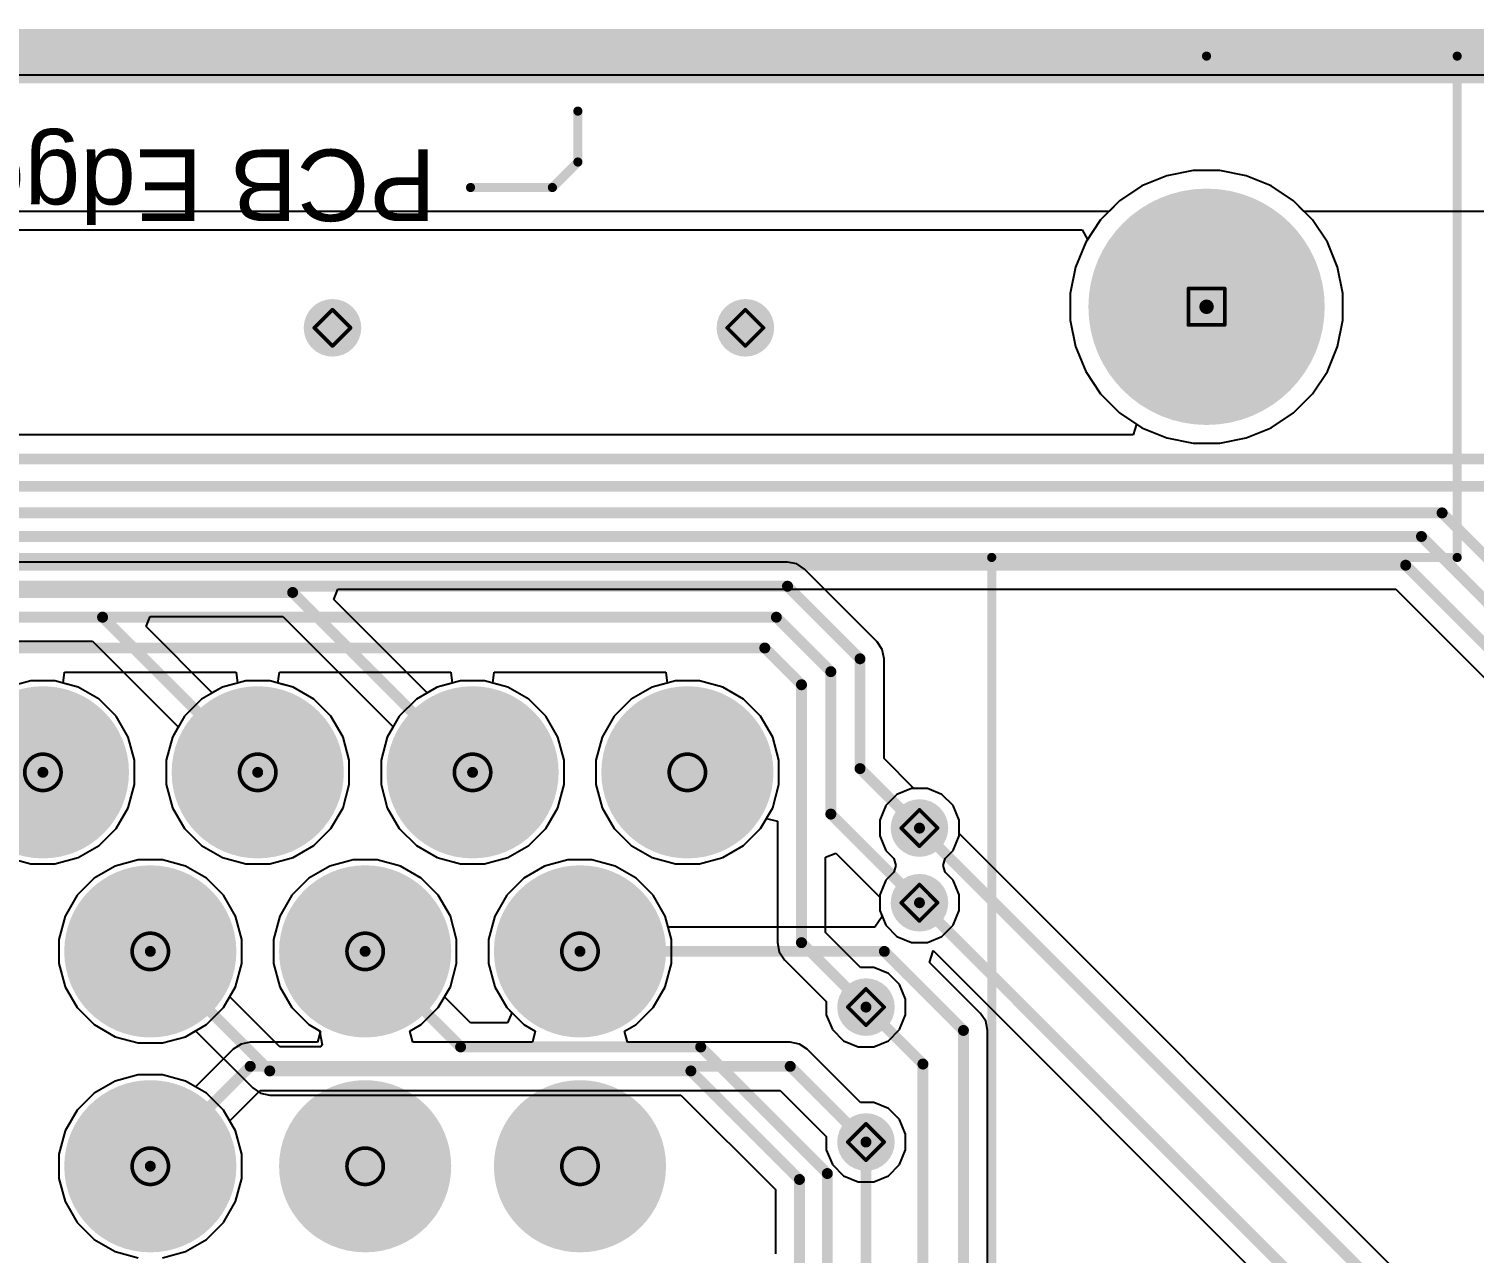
# Model space of a CAD drawing. Header units: inches. Extents: x -31 to 249, y -28 to 261.
# Drawn here: x 62.11 to 82.29, y 71.99 to 89.09 of the extents above; entities that cross this region are included whole.
import ezdxf

# ---------------------------------------------------------------- set-up
doc = ezdxf.new("R2010")
doc.units = ezdxf.units.IN
for name, color, linetype in [('Board Outline', 216, 'Continuous'), ('Bottom Layer', 5, 'Continuous'), ('Bottom Solder', 6, 'Continuous'), ('Drill Drawing', 1, 'Continuous'), ('Multi-Layer', 9, 'Continuous'), ('Pad Holes', 156, 'Continuous'), ('Top Layer', 1, 'Continuous'), ('Top Overlay', 2, 'Continuous'), ('Top Solder', 216, 'Continuous'), ('Via Holes', 16, 'Continuous')]:
    doc.layers.add(name, color=color, linetype=linetype)
doc.styles.add('Arial', font='', dxfattribs={"height": 0.2})
doc.styles.get('Arial').set_extended_font_data('Arial')

# ---------------------------------------------------------------- blocks, each defined once
blk = doc.blocks.new('6437288_3_41')
at = {"layer": 'Bottom Layer'}
h = blk.add_hatch(color=5, dxfattribs=at)
edge = h.paths.add_edge_path()
edge.add_arc((-26.75, 4.75), 1.1, 0, 360)
h = blk.add_hatch(color=5, dxfattribs=at)
edge = h.paths.add_edge_path()
edge.add_arc((-23.75, 4.75), 1.1, 0, 360)
h = blk.add_hatch(color=5, dxfattribs=at)
edge = h.paths.add_edge_path()
edge.add_arc((-20.75, 4.75), 1.1, 0, 360)
h = blk.add_hatch(color=5, dxfattribs=at)
edge = h.paths.add_edge_path()
edge.add_arc((-26.75, 1.75), 1.1, 0, 360)
h = blk.add_hatch(color=5, dxfattribs=at)
edge = h.paths.add_edge_path()
edge.add_arc((-23.75, 1.75), 1.1, 0, 360)
h = blk.add_hatch(color=5, dxfattribs=at)
edge = h.paths.add_edge_path()
edge.add_arc((-20.75, 1.75), 1.1, 0, 360)
h = blk.add_hatch(color=5, dxfattribs=at)
edge = h.paths.add_edge_path()
edge.add_arc((-28.25, -0.75), 1.1, 0, 360)
h = blk.add_hatch(color=5, dxfattribs=at)
edge = h.paths.add_edge_path()
edge.add_arc((-25.25, -0.75), 1.1, 0, 360)
h = blk.add_hatch(color=5, dxfattribs=at)
edge = h.paths.add_edge_path()
edge.add_arc((-22.25, -0.75), 1.1, 0, 360)
h = blk.add_hatch(color=5, dxfattribs=at)
edge = h.paths.add_edge_path()
edge.add_arc((-19.25, -0.75), 1.1, 0, 360)
at = {"layer": 'Bottom Solder'}
h = blk.add_hatch(color=6, dxfattribs=at)
edge = h.paths.add_edge_path()
edge.add_arc((-26.75, 4.75), 1.202, 0, 360)
h = blk.add_hatch(color=6, dxfattribs=at)
edge = h.paths.add_edge_path()
edge.add_arc((-23.75, 4.75), 1.202, 0, 360)
h = blk.add_hatch(color=6, dxfattribs=at)
edge = h.paths.add_edge_path()
edge.add_arc((-20.75, 4.75), 1.202, 0, 360)
h = blk.add_hatch(color=6, dxfattribs=at)
edge = h.paths.add_edge_path()
edge.add_arc((-26.75, 1.75), 1.202, 0, 360)
h = blk.add_hatch(color=6, dxfattribs=at)
edge = h.paths.add_edge_path()
edge.add_arc((-23.75, 1.75), 1.202, 0, 360)
h = blk.add_hatch(color=6, dxfattribs=at)
edge = h.paths.add_edge_path()
edge.add_arc((-20.75, 1.75), 1.202, 0, 360)
h = blk.add_hatch(color=6, dxfattribs=at)
edge = h.paths.add_edge_path()
edge.add_arc((-28.25, -0.75), 1.202, 0, 360)
h = blk.add_hatch(color=6, dxfattribs=at)
edge = h.paths.add_edge_path()
edge.add_arc((-25.25, -0.75), 1.202, 0, 360)
h = blk.add_hatch(color=6, dxfattribs=at)
edge = h.paths.add_edge_path()
edge.add_arc((-22.25, -0.75), 1.202, 0, 360)
h = blk.add_hatch(color=6, dxfattribs=at)
edge = h.paths.add_edge_path()
edge.add_arc((-19.25, -0.75), 1.202, 0, 360)
h = blk.add_hatch(color=6, dxfattribs=at)
edge = h.paths.add_edge_path()
edge.add_arc((-35.5, -7.25), 0.102, 0, 360)
at = {"layer": 'Multi-Layer'}
h = blk.add_hatch(color=9, dxfattribs=at)
edge = h.paths.add_edge_path()
edge.add_arc((-26.75, 4.75), 1.1, 0, 360)
h = blk.add_hatch(color=9, dxfattribs=at)
edge = h.paths.add_edge_path()
edge.add_arc((-23.75, 4.75), 1.1, 0, 360)
h = blk.add_hatch(color=9, dxfattribs=at)
edge = h.paths.add_edge_path()
edge.add_arc((-20.75, 4.75), 1.1, 0, 360)
h = blk.add_hatch(color=9, dxfattribs=at)
edge = h.paths.add_edge_path()
edge.add_arc((-26.75, 1.75), 1.1, 0, 360)
h = blk.add_hatch(color=9, dxfattribs=at)
edge = h.paths.add_edge_path()
edge.add_arc((-23.75, 1.75), 1.1, 0, 360)
h = blk.add_hatch(color=9, dxfattribs=at)
edge = h.paths.add_edge_path()
edge.add_arc((-20.75, 1.75), 1.1, 0, 360)
h = blk.add_hatch(color=9, dxfattribs=at)
edge = h.paths.add_edge_path()
edge.add_arc((-28.25, -0.75), 1.1, 0, 360)
h = blk.add_hatch(color=9, dxfattribs=at)
edge = h.paths.add_edge_path()
edge.add_arc((-25.25, -0.75), 1.1, 0, 360)
h = blk.add_hatch(color=9, dxfattribs=at)
edge = h.paths.add_edge_path()
edge.add_arc((-22.25, -0.75), 1.1, 0, 360)
h = blk.add_hatch(color=9, dxfattribs=at)
edge = h.paths.add_edge_path()
edge.add_arc((-19.25, -0.75), 1.1, 0, 360)
at = {"layer": 'Pad Holes'}
h = blk.add_hatch(color=7, dxfattribs=at)
edge = h.paths.add_edge_path()
edge.add_arc((-26.75, 4.75), 0.65, 0, 360)
h = blk.add_hatch(color=7, dxfattribs=at)
edge = h.paths.add_edge_path()
edge.add_arc((-23.75, 4.75), 0.65, 0, 360)
h = blk.add_hatch(color=7, dxfattribs=at)
edge = h.paths.add_edge_path()
edge.add_arc((-20.75, 4.75), 0.65, 0, 360)
h = blk.add_hatch(color=7, dxfattribs=at)
edge = h.paths.add_edge_path()
edge.add_arc((-26.75, 1.75), 0.65, 0, 360)
h = blk.add_hatch(color=7, dxfattribs=at)
edge = h.paths.add_edge_path()
edge.add_arc((-23.75, 1.75), 0.65, 0, 360)
h = blk.add_hatch(color=7, dxfattribs=at)
edge = h.paths.add_edge_path()
edge.add_arc((-20.75, 1.75), 0.65, 0, 360)
h = blk.add_hatch(color=7, dxfattribs=at)
edge = h.paths.add_edge_path()
edge.add_arc((-28.25, -0.75), 0.65, 0, 360)
h = blk.add_hatch(color=7, dxfattribs=at)
edge = h.paths.add_edge_path()
edge.add_arc((-25.25, -0.75), 0.65, 0, 360)
h = blk.add_hatch(color=7, dxfattribs=at)
edge = h.paths.add_edge_path()
edge.add_arc((-22.25, -0.75), 0.65, 0, 360)
h = blk.add_hatch(color=7, dxfattribs=at)
edge = h.paths.add_edge_path()
edge.add_arc((-19.25, -0.75), 0.65, 0, 360)
h = blk.add_hatch(color=7, dxfattribs=at)
edge = h.paths.add_edge_path()
edge.add_arc((-35.5, -7.25), 1.65, 0, 360)
at = {"layer": 'Top Layer'}
h = blk.add_hatch(color=1, dxfattribs=at)
edge = h.paths.add_edge_path()
edge.add_arc((-26.75, 4.75), 1.1, 0, 360)
h = blk.add_hatch(color=1, dxfattribs=at)
edge = h.paths.add_edge_path()
edge.add_arc((-23.75, 4.75), 1.1, 0, 360)
h = blk.add_hatch(color=1, dxfattribs=at)
edge = h.paths.add_edge_path()
edge.add_arc((-20.75, 4.75), 1.1, 0, 360)
h = blk.add_hatch(color=1, dxfattribs=at)
edge = h.paths.add_edge_path()
edge.add_arc((-26.75, 1.75), 1.1, 0, 360)
h = blk.add_hatch(color=1, dxfattribs=at)
edge = h.paths.add_edge_path()
edge.add_arc((-23.75, 1.75), 1.1, 0, 360)
h = blk.add_hatch(color=1, dxfattribs=at)
edge = h.paths.add_edge_path()
edge.add_arc((-20.75, 1.75), 1.1, 0, 360)
h = blk.add_hatch(color=1, dxfattribs=at)
edge = h.paths.add_edge_path()
edge.add_arc((-28.25, -0.75), 1.1, 0, 360)
h = blk.add_hatch(color=1, dxfattribs=at)
edge = h.paths.add_edge_path()
edge.add_arc((-25.25, -0.75), 1.1, 0, 360)
h = blk.add_hatch(color=1, dxfattribs=at)
edge = h.paths.add_edge_path()
edge.add_arc((-22.25, -0.75), 1.1, 0, 360)
h = blk.add_hatch(color=1, dxfattribs=at)
edge = h.paths.add_edge_path()
edge.add_arc((-19.25, -0.75), 1.1, 0, 360)
at = {"layer": 'Top Solder'}
h = blk.add_hatch(color=216, dxfattribs=at)
edge = h.paths.add_edge_path()
edge.add_arc((-26.75, 4.75), 1.202, 0, 360)
h = blk.add_hatch(color=216, dxfattribs=at)
edge = h.paths.add_edge_path()
edge.add_arc((-23.75, 4.75), 1.202, 0, 360)
h = blk.add_hatch(color=216, dxfattribs=at)
edge = h.paths.add_edge_path()
edge.add_arc((-20.75, 4.75), 1.202, 0, 360)
h = blk.add_hatch(color=216, dxfattribs=at)
edge = h.paths.add_edge_path()
edge.add_arc((-26.75, 1.75), 1.202, 0, 360)
h = blk.add_hatch(color=216, dxfattribs=at)
edge = h.paths.add_edge_path()
edge.add_arc((-23.75, 1.75), 1.202, 0, 360)
h = blk.add_hatch(color=216, dxfattribs=at)
edge = h.paths.add_edge_path()
edge.add_arc((-20.75, 1.75), 1.202, 0, 360)
h = blk.add_hatch(color=216, dxfattribs=at)
edge = h.paths.add_edge_path()
edge.add_arc((-28.25, -0.75), 1.202, 0, 360)
h = blk.add_hatch(color=216, dxfattribs=at)
edge = h.paths.add_edge_path()
edge.add_arc((-25.25, -0.75), 1.202, 0, 360)
h = blk.add_hatch(color=216, dxfattribs=at)
edge = h.paths.add_edge_path()
edge.add_arc((-22.25, -0.75), 1.202, 0, 360)
h = blk.add_hatch(color=216, dxfattribs=at)
edge = h.paths.add_edge_path()
edge.add_arc((-19.25, -0.75), 1.202, 0, 360)
h = blk.add_hatch(color=216, dxfattribs=at)
edge = h.paths.add_edge_path()
edge.add_arc((-35.5, -7.25), 0.102, 0, 360)
at = {"layer": 'Top Overlay', "const_width": 0.127}
for points in [[(-32.5, 9.75), (-32.5, -3.75)], [(-39, -3.75), (-39, -10.75)], [(-32.5, -3.75), (-39, -3.75)], [(32.5, -3.75), (-32.5, -3.75)], [(-26.365, -8.915), (-26.721, -9.271)], [(-25.222, -8.915), (-26.365, -8.915)], [(-26.721, -9.271), (-26.721, -9.982)], [(-35.5, -10.75), (-39, -10.75)], [(35.5, -10.75), (-35.5, -10.75)]]:
    blk.add_lwpolyline(points, dxfattribs=at)
at = {"layer": 'Top Overlay', "const_width": 0.0635}
for points in [[(-39.032, -3.75, 1), (-38.968, -3.75, 1)], [(-39.032, -3.75, 1), (-38.968, -3.75, 1)], [(-32.532, -3.75, 1), (-32.468, -3.75, 1)], [(-32.532, -3.75, 1), (-32.468, -3.75, 1)], [(-32.532, -3.75, 1), (-32.468, -3.75, 1)], [(-26.397, -8.915, 1), (-26.333, -8.915, 1)], [(-26.397, -8.915, 1), (-26.333, -8.915, 1)], [(-25.254, -8.915, 1), (-25.19, -8.915, 1)], [(-26.753, -9.271, 1), (-26.689, -9.271, 1)], [(-26.753, -9.271, 1), (-26.689, -9.271, 1)], [(-26.753, -9.982, 1), (-26.689, -9.982, 1)], [(-39.032, -10.75, 1), (-38.968, -10.75, 1)], [(-39.032, -10.75, 1), (-38.968, -10.75, 1)], [(-35.532, -10.75, 1), (-35.468, -10.75, 1)], [(-35.532, -10.75, 1), (-35.468, -10.75, 1)]]:
    blk.add_lwpolyline(points, format="xyb", close=True, dxfattribs=at)
at = {"layer": 'Top Overlay', "style": 'Arial'}
blk.add_text('PCB Edge', height=1, dxfattribs=at).set_placement((-24.74, -9.446))

msp = doc.modelspace()

# ---------------------------------------------------------------- hatches: boundary and pattern name
at = {"layer": 'Bottom Layer'}
h = msp.add_hatch(color=5, dxfattribs=at)
edge = h.paths.add_edge_path()
edge.add_arc((66.345, 84.912), 0.3, 0, 360)
h = msp.add_hatch(color=5, dxfattribs=at)
edge = h.paths.add_edge_path()
edge.add_arc((72.111, 84.912), 0.3, 0, 360)
h = msp.add_hatch(color=5, dxfattribs=at)
edge = h.paths.add_edge_path()
edge.add_arc((74.542, 77.928), 0.3, 0, 360)
h = msp.add_hatch(color=5, dxfattribs=at)
edge = h.paths.add_edge_path()
edge.add_arc((74.542, 76.885), 0.3, 0, 360)
h = msp.add_hatch(color=5, dxfattribs=at)
edge = h.paths.add_edge_path()
edge.add_arc((73.795, 75.428), 0.3, 0, 360)
h = msp.add_hatch(color=5, dxfattribs=at)
edge = h.paths.add_edge_path()
edge.add_arc((73.795, 73.544), 0.3, 0, 360)
at = {"layer": 'Bottom Solder'}
h = msp.add_hatch(color=6, dxfattribs=at)
edge = h.paths.add_edge_path()
edge.add_arc((66.345, 84.912), 0.402, 0, 360)
h = msp.add_hatch(color=6, dxfattribs=at)
edge = h.paths.add_edge_path()
edge.add_arc((72.111, 84.912), 0.402, 0, 360)
h = msp.add_hatch(color=6, dxfattribs=at)
edge = h.paths.add_edge_path()
edge.add_arc((74.542, 77.928), 0.402, 0, 360)
h = msp.add_hatch(color=6, dxfattribs=at)
edge = h.paths.add_edge_path()
edge.add_arc((74.542, 76.885), 0.402, 0, 360)
h = msp.add_hatch(color=6, dxfattribs=at)
edge = h.paths.add_edge_path()
edge.add_arc((73.795, 75.428), 0.402, 0, 360)
h = msp.add_hatch(color=6, dxfattribs=at)
edge = h.paths.add_edge_path()
edge.add_arc((73.795, 73.544), 0.402, 0, 360)
at = {"layer": 'Top Layer'}
h = msp.add_hatch(color=1, dxfattribs=at)
edge = h.paths.add_edge_path()
edge.add_arc((66.345, 84.912), 0.3, 0, 360)
h = msp.add_hatch(color=1, dxfattribs=at)
edge = h.paths.add_edge_path()
edge.add_arc((72.111, 84.912), 0.3, 0, 360)
h = msp.add_hatch(color=1, dxfattribs=at)
edge = h.paths.add_edge_path()
edge.add_arc((74.542, 77.928), 0.3, 0, 360)
h = msp.add_hatch(color=1, dxfattribs=at)
edge = h.paths.add_edge_path()
edge.add_arc((74.542, 76.885), 0.3, 0, 360)
h = msp.add_hatch(color=1, dxfattribs=at)
edge = h.paths.add_edge_path()
edge.add_arc((73.795, 75.428), 0.3, 0, 360)
h = msp.add_hatch(color=1, dxfattribs=at)
edge = h.paths.add_edge_path()
edge.add_arc((73.795, 73.544), 0.3, 0, 360)
at = {"layer": 'Top Solder'}
h = msp.add_hatch(color=216, dxfattribs=at)
edge = h.paths.add_edge_path()
edge.add_arc((66.345, 84.912), 0.402, 0, 360)
h = msp.add_hatch(color=216, dxfattribs=at)
edge = h.paths.add_edge_path()
edge.add_arc((72.111, 84.912), 0.402, 0, 360)
h = msp.add_hatch(color=216, dxfattribs=at)
edge = h.paths.add_edge_path()
edge.add_arc((74.542, 77.928), 0.402, 0, 360)
h = msp.add_hatch(color=216, dxfattribs=at)
edge = h.paths.add_edge_path()
edge.add_arc((74.542, 76.885), 0.402, 0, 360)
h = msp.add_hatch(color=216, dxfattribs=at)
edge = h.paths.add_edge_path()
edge.add_arc((73.795, 75.428), 0.402, 0, 360)
h = msp.add_hatch(color=216, dxfattribs=at)
edge = h.paths.add_edge_path()
edge.add_arc((73.795, 73.544), 0.402, 0, 360)
at = {"layer": 'Via Holes'}
h = msp.add_hatch(color=7, dxfattribs=at)
edge = h.paths.add_edge_path()
edge.add_arc((66.345, 84.912), 0.15, 0, 360)
h = msp.add_hatch(color=7, dxfattribs=at)
edge = h.paths.add_edge_path()
edge.add_arc((72.111, 84.912), 0.15, 0, 360)
h = msp.add_hatch(color=7, dxfattribs=at)
edge = h.paths.add_edge_path()
edge.add_arc((74.542, 77.928), 0.15, 0, 360)
h = msp.add_hatch(color=7, dxfattribs=at)
edge = h.paths.add_edge_path()
edge.add_arc((74.542, 76.885), 0.15, 0, 360)
h = msp.add_hatch(color=7, dxfattribs=at)
edge = h.paths.add_edge_path()
edge.add_arc((73.795, 75.428), 0.15, 0, 360)
h = msp.add_hatch(color=7, dxfattribs=at)
edge = h.paths.add_edge_path()
edge.add_arc((73.795, 73.544), 0.15, 0, 360)

# ---------------------------------------------------------------- linework, layer by layer
at = {"layer": 'Board Outline', "const_width": 0.762}
msp.add_lwpolyline([(0, 88.705), (135, 88.705)], dxfattribs=at)
at = {"layer": 'Bottom Layer'}
for p, q in [((0.259, 88.446), (121.717, 88.446)), ((77.995, 87.036), (77.649, 86.893)), ((78.363, 87.11), (77.995, 87.036)), ((78.738, 87.11), (78.363, 87.11)), ((79.106, 87.036), (78.738, 87.11)), ((79.453, 86.893), (79.106, 87.036)), ((77.649, 86.893), (77.337, 86.685)), ((79.765, 86.685), (79.453, 86.893)), ((77.337, 86.685), (77.19, 86.538)), ((79.911, 86.538), (79.765, 86.685)), ((77.19, 86.538), (41.411, 86.538)), ((87.44, 86.538), (79.911, 86.538)), ((41.785, 86.279), (76.816, 86.279)), ((76.816, 86.279), (76.888, 86.144)), ((76.864, 86.107), (76.72, 85.761)), ((76.888, 86.144), (76.864, 86.107)), ((76.72, 85.761), (76.647, 85.393)), ((76.647, 85.393), (76.647, 85.018)), ((76.647, 85.018), (76.72, 84.65)), ((76.72, 84.65), (76.864, 84.304)), ((76.864, 84.304), (77.072, 83.992)), ((77.072, 83.992), (77.337, 83.727)), ((77.337, 83.727), (77.574, 83.569)), ((77.574, 83.569), (77.527, 83.416)), ((77.527, 83.416), (41.074, 83.416)), ((66.362, 81.121), (66.42, 81.262)), ((66.42, 81.262), (81.193, 81.262)), ((81.193, 81.262), (89.487, 72.968)), ((67.667, 79.815), (66.362, 81.121)), ((63.743, 80.74), (63.801, 80.88)), ((64.667, 79.815), (63.743, 80.74)), ((63.801, 80.88), (65.65, 80.88)), ((65.65, 80.88), (67.191, 79.339)), ((61.147, 80.535), (62.995, 80.535)), ((62.995, 80.535), (64.191, 79.339)), ((62.133, 79.983), (61.808, 79.896)), ((62.469, 79.983), (62.133, 79.983)), ((62.794, 79.896), (62.469, 79.983)), ((65.133, 79.983), (64.808, 79.896)), ((65.469, 79.983), (65.133, 79.983)), ((65.794, 79.896), (65.469, 79.983)), ((68.133, 79.983), (67.808, 79.896)), ((68.469, 79.983), (68.133, 79.983)), ((68.794, 79.896), (68.469, 79.983)), ((71.133, 79.983), (70.808, 79.896)), ((71.469, 79.983), (71.133, 79.983)), ((71.794, 79.896), (71.469, 79.983)), ((63.085, 79.728), (62.794, 79.896)), ((63.323, 79.49), (63.085, 79.728)), ((64.808, 79.896), (64.667, 79.815)), ((66.085, 79.728), (65.794, 79.896)), ((66.323, 79.49), (66.085, 79.728)), ((67.808, 79.896), (67.667, 79.815)), ((69.085, 79.728), (68.794, 79.896)), ((69.323, 79.49), (69.085, 79.728)), ((70.516, 79.728), (70.278, 79.49)), ((70.808, 79.896), (70.516, 79.728)), ((72.085, 79.728), (71.794, 79.896)), ((72.323, 79.49), (72.085, 79.728)), ((63.492, 79.199), (63.323, 79.49)), ((64.191, 79.339), (64.11, 79.199)), ((66.492, 79.199), (66.323, 79.49)), ((67.191, 79.339), (67.11, 79.199)), ((69.492, 79.199), (69.323, 79.49)), ((70.278, 79.49), (70.11, 79.199)), ((72.492, 79.199), (72.323, 79.49)), ((63.579, 78.874), (63.492, 79.199)), ((64.11, 79.199), (64.023, 78.874)), ((66.579, 78.874), (66.492, 79.199)), ((67.11, 79.199), (67.023, 78.874)), ((69.579, 78.874), (69.492, 79.199)), ((70.11, 79.199), (70.023, 78.874)), ((72.579, 78.874), (72.492, 79.199)), ((63.579, 78.537), (63.579, 78.874)), ((64.023, 78.874), (64.023, 78.537)), ((66.579, 78.537), (66.579, 78.874)), ((67.023, 78.874), (67.023, 78.537)), ((69.579, 78.537), (69.579, 78.874)), ((70.023, 78.874), (70.023, 78.537)), ((72.579, 78.537), (72.579, 78.874)), ((63.492, 78.212), (63.579, 78.537)), ((64.023, 78.537), (64.11, 78.212)), ((66.492, 78.212), (66.579, 78.537)), ((67.023, 78.537), (67.11, 78.212)), ((69.492, 78.212), (69.579, 78.537)), ((70.023, 78.537), (70.11, 78.212)), ((72.492, 78.212), (72.579, 78.537)), ((74.228, 78.397), (74.072, 78.242)), ((74.432, 78.482), (74.228, 78.397)), ((74.652, 78.482), (74.432, 78.482)), ((74.856, 78.397), (74.652, 78.482)), ((75.012, 78.242), (74.856, 78.397)), ((63.323, 77.921), (63.492, 78.212)), ((64.11, 78.212), (64.278, 77.921)), ((66.323, 77.921), (66.492, 78.212)), ((67.11, 78.212), (67.278, 77.921)), ((69.323, 77.921), (69.492, 78.212)), ((70.11, 78.212), (70.278, 77.921)), ((72.323, 77.921), (72.492, 78.212)), ((74.072, 78.242), (73.988, 78.038)), ((75.096, 78.038), (75.012, 78.242)), ((63.085, 77.683), (63.323, 77.921)), ((64.278, 77.921), (64.516, 77.683)), ((66.085, 77.683), (66.323, 77.921)), ((67.278, 77.921), (67.516, 77.683)), ((69.085, 77.683), (69.323, 77.921)), ((70.278, 77.921), (70.516, 77.683)), ((72.085, 77.683), (72.323, 77.921)), ((73.988, 78.038), (73.988, 77.818)), ((75.096, 77.85), (75.096, 78.038)), ((73.988, 77.818), (74.072, 77.614)), ((88.147, 64.799), (75.096, 77.85)), ((61.808, 77.515), (62.133, 77.428)), ((62.469, 77.428), (62.794, 77.515)), ((62.794, 77.515), (63.085, 77.683)), ((64.516, 77.683), (64.808, 77.515)), ((64.808, 77.515), (65.133, 77.428)), ((65.469, 77.428), (65.794, 77.515)), ((65.794, 77.515), (66.085, 77.683)), ((67.516, 77.683), (67.808, 77.515)), ((67.808, 77.515), (68.133, 77.428)), ((68.469, 77.428), (68.794, 77.515)), ((68.794, 77.515), (69.085, 77.683)), ((70.516, 77.683), (70.808, 77.515)), ((70.808, 77.515), (71.133, 77.428)), ((71.469, 77.428), (71.794, 77.515)), ((71.794, 77.515), (72.085, 77.683)), ((74.072, 77.614), (74.185, 77.502)), ((74.185, 77.502), (74.213, 77.406)), ((62.133, 77.428), (62.469, 77.428)), ((63.308, 77.396), (63.016, 77.228)), ((63.633, 77.483), (63.308, 77.396)), ((63.969, 77.483), (63.633, 77.483)), ((64.294, 77.396), (63.969, 77.483)), ((64.585, 77.228), (64.294, 77.396)), ((65.133, 77.428), (65.469, 77.428)), ((66.308, 77.396), (66.016, 77.228)), ((66.633, 77.483), (66.308, 77.396)), ((66.969, 77.483), (66.633, 77.483)), ((67.294, 77.396), (66.969, 77.483)), ((67.585, 77.228), (67.294, 77.396)), ((68.133, 77.428), (68.469, 77.428)), ((69.308, 77.396), (69.016, 77.228)), ((69.633, 77.483), (69.308, 77.396)), ((69.969, 77.483), (69.633, 77.483)), ((70.294, 77.396), (69.969, 77.483)), ((70.585, 77.228), (70.294, 77.396)), ((71.133, 77.428), (71.469, 77.428)), ((74.185, 77.311), (74.072, 77.199)), ((74.213, 77.406), (74.185, 77.311)), ((63.016, 77.228), (62.778, 76.99)), ((64.823, 76.99), (64.585, 77.228)), ((66.016, 77.228), (65.778, 76.99)), ((67.823, 76.99), (67.585, 77.228)), ((69.016, 77.228), (68.778, 76.99)), ((70.823, 76.99), (70.585, 77.228)), ((74.072, 77.199), (73.988, 76.995)), ((62.778, 76.99), (62.61, 76.699)), ((64.992, 76.699), (64.823, 76.99)), ((65.778, 76.99), (65.61, 76.699)), ((67.992, 76.699), (67.823, 76.99)), ((68.778, 76.99), (68.61, 76.699)), ((70.992, 76.699), (70.823, 76.99)), ((73.988, 76.995), (73.988, 76.775)), ((62.61, 76.699), (62.523, 76.374)), ((65.079, 76.374), (64.992, 76.699)), ((65.61, 76.699), (65.523, 76.374)), ((68.079, 76.374), (67.992, 76.699)), ((68.61, 76.699), (68.523, 76.374)), ((71.033, 76.542), (70.992, 76.699)), ((74.021, 76.695), (73.919, 76.542)), ((73.988, 76.775), (74.021, 76.695)), ((73.919, 76.542), (71.033, 76.542)), ((62.523, 76.374), (62.523, 76.037)), ((65.079, 76.037), (65.079, 76.374)), ((65.523, 76.374), (65.523, 76.037)), ((68.079, 76.037), (68.079, 76.374)), ((68.523, 76.374), (68.523, 76.037)), ((74.684, 76.05), (74.734, 76.215)), ((74.734, 76.215), (74.735, 76.216)), ((74.735, 76.216), (87.092, 63.859)), ((62.523, 76.037), (62.61, 75.712)), ((64.992, 75.712), (65.079, 76.037)), ((65.523, 76.037), (65.61, 75.712)), ((67.992, 75.712), (68.079, 76.037)), ((68.523, 76.037), (68.61, 75.712)), ((75.394, 75.34), (74.684, 76.05)), ((62.61, 75.712), (62.778, 75.421)), ((64.91, 75.572), (64.992, 75.712)), ((65.61, 75.712), (65.778, 75.421)), ((67.91, 75.572), (67.992, 75.712)), ((68.61, 75.712), (68.778, 75.421)), ((65.609, 74.874), (64.91, 75.572)), ((68.273, 75.209), (67.91, 75.572)), ((62.778, 75.421), (63.016, 75.183)), ((65.778, 75.421), (66.016, 75.183)), ((68.778, 75.421), (68.849, 75.35)), ((68.849, 75.35), (68.791, 75.209)), ((75.467, 75.23), (75.394, 75.34)), ((63.016, 75.183), (63.308, 75.015)), ((64.294, 75.015), (64.434, 75.096)), ((64.434, 75.096), (65.231, 74.299)), ((66.016, 75.183), (66.162, 75.099)), ((66.162, 75.099), (66.203, 74.899)), ((68.791, 75.209), (68.273, 75.209)), ((75.493, 75.102), (75.467, 75.23)), ((75.493, 68.458), (75.493, 75.102)), ((63.308, 75.015), (63.633, 74.928)), ((63.633, 74.928), (63.969, 74.928)), ((63.969, 74.928), (64.294, 75.015)), ((66.203, 74.899), (66.184, 74.874)), ((66.184, 74.874), (65.609, 74.874)), ((63.633, 74.483), (63.308, 74.396)), ((63.969, 74.483), (63.633, 74.483)), ((64.294, 74.396), (63.969, 74.483)), ((63.308, 74.396), (63.016, 74.228)), ((64.585, 74.228), (64.294, 74.396)), ((65.231, 74.299), (65.34, 74.226)), ((63.016, 74.228), (62.778, 73.99)), ((64.823, 73.99), (64.585, 74.228)), ((65.34, 74.226), (65.469, 74.2)), ((65.469, 74.2), (71.21, 74.2)), ((71.21, 74.2), (72.53, 72.881)), ((62.778, 73.99), (62.61, 73.699)), ((64.992, 73.699), (64.823, 73.99)), ((62.61, 73.699), (62.523, 73.374)), ((65.079, 73.374), (64.992, 73.699)), ((62.523, 73.374), (62.523, 73.037)), ((65.079, 73.037), (65.079, 73.374)), ((62.523, 73.037), (62.61, 72.712)), ((64.992, 72.712), (65.079, 73.037)), ((72.53, 72.881), (72.53, 71.983)), ((62.61, 72.712), (62.778, 72.421)), ((64.823, 72.421), (64.992, 72.712)), ((62.778, 72.421), (63.016, 72.183)), ((64.585, 72.183), (64.823, 72.421)), ((63.016, 72.183), (63.308, 72.015)), ((64.294, 72.015), (64.585, 72.183)), ((63.308, 72.015), (63.633, 71.928)), ((63.969, 71.928), (64.294, 72.015))]:
    msp.add_line(p, q, dxfattribs=at)
at = {"layer": 'Bottom Layer', "const_width": 0.152}
for points in [[(37.803, 83.08), (89.138, 83.08)], [(37.645, 82.699), (88.98, 82.699)], [(37.671, 82.328), (81.841, 82.328)], [(81.841, 82.328), (89.267, 74.902)], [(37.913, 81.999), (81.552, 81.999)], [(81.552, 81.999), (89.016, 74.535)], [(38.059, 81.598), (81.332, 81.598)], [(81.332, 81.598), (89.725, 73.206)], [(38.232, 81.217), (65.789, 81.217)], [(65.789, 81.217), (68.301, 78.706)], [(38.409, 80.872), (63.135, 80.872)], [(63.135, 80.872), (65.301, 78.706)], [(60.483, 80.523), (62.301, 78.706)], [(74.543, 77.927), (88.007, 64.463)], [(74.542, 76.885), (87.33, 64.097)], [(63.801, 76.206), (65.469, 74.537)], [(66.801, 76.206), (68.134, 74.872)], [(69.801, 76.206), (74.052, 76.206)], [(74.052, 76.206), (75.156, 75.102)], [(73.795, 75.428), (74.59, 74.633)], [(75.156, 68.458), (75.156, 75.102)], [(68.134, 74.872), (71.488, 74.872)], [(71.488, 74.872), (73.255, 73.104)], [(74.59, 68.599), (74.59, 74.633)], [(65.469, 74.537), (71.35, 74.537)], [(71.35, 74.537), (72.866, 73.021)], [(73.795, 68.675), (73.795, 73.544)], [(72.866, 69.159), (72.866, 73.021)], [(73.255, 68.998), (73.255, 73.104)]]:
    msp.add_lwpolyline(points, dxfattribs=at)
at = {"layer": 'Bottom Layer', "const_width": 0.0762}
for points in [[(81.802, 82.328, 1), (81.879, 82.328, 1)], [(81.802, 82.328, 1), (81.879, 82.328, 1)], [(81.514, 81.999, 1), (81.59, 81.999, 1)], [(81.514, 81.999, 1), (81.59, 81.999, 1)], [(81.294, 81.598, 1), (81.37, 81.598, 1)], [(81.294, 81.598, 1), (81.37, 81.598, 1)], [(65.751, 81.217, 1), (65.827, 81.217, 1)], [(65.751, 81.217, 1), (65.827, 81.217, 1)], [(63.096, 80.872, 1), (63.173, 80.872, 1)], [(63.096, 80.872, 1), (63.173, 80.872, 1)], [(62.263, 78.706, 1), (62.339, 78.706, 1)], [(65.263, 78.706, 1), (65.339, 78.706, 1)], [(68.263, 78.706, 1), (68.339, 78.706, 1)], [(74.505, 77.927, 1), (74.581, 77.927, 1)], [(74.504, 76.885, 1), (74.58, 76.885, 1)], [(63.763, 76.206, 1), (63.839, 76.206, 1)], [(66.763, 76.206, 1), (66.839, 76.206, 1)], [(69.763, 76.206, 1), (69.839, 76.206, 1)], [(74.014, 76.206, 1), (74.09, 76.206, 1)], [(74.014, 76.206, 1), (74.09, 76.206, 1)], [(73.757, 75.428, 1), (73.833, 75.428, 1)], [(75.118, 75.102, 1), (75.194, 75.102, 1)], [(75.118, 75.102, 1), (75.194, 75.102, 1)], [(68.096, 74.872, 1), (68.172, 74.872, 1)], [(68.096, 74.872, 1), (68.172, 74.872, 1)], [(71.449, 74.872, 1), (71.526, 74.872, 1)], [(71.449, 74.872, 1), (71.526, 74.872, 1)], [(74.552, 74.633, 1), (74.629, 74.633, 1)], [(74.552, 74.633, 1), (74.629, 74.633, 1)], [(65.431, 74.537, 1), (65.507, 74.537, 1)], [(65.431, 74.537, 1), (65.507, 74.537, 1)], [(71.312, 74.537, 1), (71.388, 74.537, 1)], [(71.312, 74.537, 1), (71.388, 74.537, 1)], [(73.757, 73.544, 1), (73.833, 73.544, 1)], [(72.828, 73.021, 1), (72.904, 73.021, 1)], [(72.828, 73.021, 1), (72.904, 73.021, 1)], [(73.217, 73.104, 1), (73.294, 73.104, 1)], [(73.217, 73.104, 1), (73.294, 73.104, 1)]]:
    msp.add_lwpolyline(points, format="xyb", close=True, dxfattribs=at)
at = {"layer": 'Drill Drawing', "const_width": 0.0508}
for points in [[(78.297, 85.46), (78.805, 85.46)], [(78.297, 84.952), (78.297, 85.46)], [(78.805, 84.952), (78.805, 85.46)], [(66.091, 84.912), (66.345, 85.166)], [(66.345, 85.166), (66.599, 84.912)], [(71.857, 84.912), (72.111, 85.166)], [(72.111, 85.166), (72.365, 84.912)], [(78.297, 84.952), (78.805, 84.952)], [(66.091, 84.912), (66.345, 84.658)], [(66.345, 84.658), (66.599, 84.912)], [(71.857, 84.912), (72.111, 84.658)], [(72.111, 84.658), (72.365, 84.912)], [(74.288, 77.928), (74.542, 78.182)], [(74.542, 78.182), (74.796, 77.928)], [(74.288, 77.928), (74.542, 77.674)], [(74.542, 77.674), (74.796, 77.928)], [(74.288, 76.885), (74.542, 77.139)], [(74.542, 77.139), (74.796, 76.885)], [(74.288, 76.885), (74.542, 76.631)], [(74.542, 76.631), (74.796, 76.885)], [(73.541, 75.428), (73.795, 75.682)], [(73.795, 75.682), (74.049, 75.428)], [(73.541, 75.428), (73.795, 75.174)], [(73.795, 75.174), (74.049, 75.428)], [(73.541, 73.544), (73.795, 73.798)], [(73.795, 73.798), (74.049, 73.544)], [(73.541, 73.544), (73.795, 73.29)], [(73.795, 73.29), (74.049, 73.544)]]:
    msp.add_lwpolyline(points, dxfattribs=at)
at = {"layer": 'Drill Drawing'}
for points, const_width in [([(78.284, 85.46, 1), (78.31, 85.46, 1)], 0.0254), ([(78.284, 85.46, 1), (78.31, 85.46, 1)], 0.0254), ([(78.792, 85.46, 1), (78.818, 85.46, 1)], 0.0254), ([(78.792, 85.46, 1), (78.818, 85.46, 1)], 0.0254), ([(66.332, 85.166, 1), (66.357, 85.166, 1)], 0.0254), ([(66.332, 85.166, 1), (66.357, 85.166, 1)], 0.0254), ([(72.098, 85.166, 1), (72.123, 85.166, 1)], 0.0254), ([(72.098, 85.166, 1), (72.123, 85.166, 1)], 0.0254), ([(78.284, 84.952, 1), (78.31, 84.952, 1)], 0.0254), ([(78.284, 84.952, 1), (78.31, 84.952, 1)], 0.0254), ([(78.792, 84.952, 1), (78.818, 84.952, 1)], 0.0254), ([(78.792, 84.952, 1), (78.818, 84.952, 1)], 0.0254), ([(66.078, 84.912, 1), (66.103, 84.912, 1)], 0.0254), ([(66.078, 84.912, 1), (66.103, 84.912, 1)], 0.0254), ([(66.586, 84.912, 1), (66.611, 84.912, 1)], 0.0254), ([(66.586, 84.912, 1), (66.611, 84.912, 1)], 0.0254), ([(71.844, 84.912, 1), (71.869, 84.912, 1)], 0.0254), ([(71.844, 84.912, 1), (71.869, 84.912, 1)], 0.0254), ([(72.352, 84.912, 1), (72.377, 84.912, 1)], 0.0254), ([(72.352, 84.912, 1), (72.377, 84.912, 1)], 0.0254), ([(66.332, 84.658, 1), (66.357, 84.658, 1)], 0.0254), ([(66.332, 84.658, 1), (66.357, 84.658, 1)], 0.0254), ([(72.098, 84.658, 1), (72.123, 84.658, 1)], 0.0254), ([(72.098, 84.658, 1), (72.123, 84.658, 1)], 0.0254), ([(62.555, 78.706, 1), (62.047, 78.706, 1)], 0.0508), ([(65.555, 78.706, 1), (65.047, 78.706, 1)], 0.0508), ([(68.555, 78.706, 1), (68.047, 78.706, 1)], 0.0508), ([(71.555, 78.706, 1), (71.047, 78.706, 1)], 0.0508), ([(62.542, 78.706, 1), (62.568, 78.706, 1)], 0.0254), ([(65.034, 78.706, 1), (65.06, 78.706, 1)], 0.0254), ([(65.542, 78.706, 1), (65.568, 78.706, 1)], 0.0254), ([(68.034, 78.706, 1), (68.06, 78.706, 1)], 0.0254), ([(68.542, 78.706, 1), (68.568, 78.706, 1)], 0.0254), ([(71.034, 78.706, 1), (71.06, 78.706, 1)], 0.0254), ([(71.542, 78.706, 1), (71.568, 78.706, 1)], 0.0254), ([(74.529, 78.182, 1), (74.555, 78.182, 1)], 0.0254), ([(74.529, 78.182, 1), (74.555, 78.182, 1)], 0.0254), ([(74.275, 77.928, 1), (74.301, 77.928, 1)], 0.0254), ([(74.275, 77.928, 1), (74.301, 77.928, 1)], 0.0254), ([(74.783, 77.928, 1), (74.809, 77.928, 1)], 0.0254), ([(74.783, 77.928, 1), (74.809, 77.928, 1)], 0.0254), ([(74.529, 77.674, 1), (74.555, 77.674, 1)], 0.0254), ([(74.529, 77.674, 1), (74.555, 77.674, 1)], 0.0254), ([(74.529, 77.139, 1), (74.555, 77.139, 1)], 0.0254), ([(74.529, 77.139, 1), (74.555, 77.139, 1)], 0.0254), ([(74.275, 76.885, 1), (74.301, 76.885, 1)], 0.0254), ([(74.275, 76.885, 1), (74.301, 76.885, 1)], 0.0254), ([(74.783, 76.885, 1), (74.809, 76.885, 1)], 0.0254), ([(74.783, 76.885, 1), (74.809, 76.885, 1)], 0.0254), ([(74.529, 76.631, 1), (74.555, 76.631, 1)], 0.0254), ([(74.529, 76.631, 1), (74.555, 76.631, 1)], 0.0254), ([(64.055, 76.206, 1), (63.547, 76.206, 1)], 0.0508), ([(67.055, 76.206, 1), (66.547, 76.206, 1)], 0.0508), ([(70.055, 76.206, 1), (69.547, 76.206, 1)], 0.0508), ([(63.534, 76.206, 1), (63.56, 76.206, 1)], 0.0254), ([(64.042, 76.206, 1), (64.068, 76.206, 1)], 0.0254), ([(66.534, 76.206, 1), (66.56, 76.206, 1)], 0.0254), ([(67.042, 76.206, 1), (67.068, 76.206, 1)], 0.0254), ([(69.534, 76.206, 1), (69.56, 76.206, 1)], 0.0254), ([(70.042, 76.206, 1), (70.068, 76.206, 1)], 0.0254), ([(73.782, 75.682, 1), (73.808, 75.682, 1)], 0.0254), ([(73.782, 75.682, 1), (73.808, 75.682, 1)], 0.0254), ([(73.528, 75.428, 1), (73.554, 75.428, 1)], 0.0254), ([(73.528, 75.428, 1), (73.554, 75.428, 1)], 0.0254), ([(74.036, 75.428, 1), (74.062, 75.428, 1)], 0.0254), ([(74.036, 75.428, 1), (74.062, 75.428, 1)], 0.0254), ([(73.782, 75.174, 1), (73.808, 75.174, 1)], 0.0254), ([(73.782, 75.174, 1), (73.808, 75.174, 1)], 0.0254), ([(73.782, 73.798, 1), (73.808, 73.798, 1)], 0.0254), ([(73.782, 73.798, 1), (73.808, 73.798, 1)], 0.0254), ([(64.055, 73.206, 1), (63.547, 73.206, 1)], 0.0508), ([(67.055, 73.206, 1), (66.547, 73.206, 1)], 0.0508), ([(70.055, 73.206, 1), (69.547, 73.206, 1)], 0.0508), ([(73.528, 73.544, 1), (73.554, 73.544, 1)], 0.0254), ([(73.528, 73.544, 1), (73.554, 73.544, 1)], 0.0254), ([(74.036, 73.544, 1), (74.062, 73.544, 1)], 0.0254), ([(74.036, 73.544, 1), (74.062, 73.544, 1)], 0.0254), ([(73.782, 73.29, 1), (73.808, 73.29, 1)], 0.0254), ([(73.782, 73.29, 1), (73.808, 73.29, 1)], 0.0254), ([(63.534, 73.206, 1), (63.56, 73.206, 1)], 0.0254), ([(64.042, 73.206, 1), (64.068, 73.206, 1)], 0.0254), ([(66.534, 73.206, 1), (66.56, 73.206, 1)], 0.0254), ([(67.042, 73.206, 1), (67.068, 73.206, 1)], 0.0254), ([(69.534, 73.206, 1), (69.56, 73.206, 1)], 0.0254), ([(70.042, 73.206, 1), (70.068, 73.206, 1)], 0.0254)]:
    msp.add_lwpolyline(points, format="xyb", close=True, dxfattribs=dict(at, const_width=const_width))
at = {"layer": 'Top Layer'}
for p, q in [((0.259, 88.446), (134.741, 88.446)), ((77.995, 87.036), (77.649, 86.893)), ((78.363, 87.11), (77.995, 87.036)), ((78.738, 87.11), (78.363, 87.11)), ((79.106, 87.036), (78.738, 87.11)), ((79.453, 86.893), (79.106, 87.036)), ((77.649, 86.893), (77.337, 86.685)), ((79.765, 86.685), (79.453, 86.893)), ((77.337, 86.685), (77.072, 86.419)), ((80.03, 86.419), (79.765, 86.685)), ((77.072, 86.419), (76.864, 86.107)), ((80.238, 86.107), (80.03, 86.419)), ((76.864, 86.107), (76.72, 85.761)), ((80.382, 85.761), (80.238, 86.107)), ((76.72, 85.761), (76.647, 85.393)), ((80.455, 85.393), (80.382, 85.761)), ((76.647, 85.393), (76.647, 85.018)), ((80.455, 85.018), (80.455, 85.393)), ((76.647, 85.018), (76.72, 84.65)), ((80.382, 84.65), (80.455, 85.018)), ((76.72, 84.65), (76.864, 84.304)), ((80.238, 84.304), (80.382, 84.65)), ((76.864, 84.304), (77.072, 83.992)), ((80.03, 83.992), (80.238, 84.304)), ((77.072, 83.992), (77.337, 83.727)), ((79.765, 83.727), (80.03, 83.992)), ((77.337, 83.727), (77.649, 83.518)), ((79.453, 83.518), (79.765, 83.727)), ((77.649, 83.518), (77.995, 83.375)), ((77.995, 83.375), (78.363, 83.302)), ((78.738, 83.302), (79.106, 83.375)), ((79.106, 83.375), (79.453, 83.518)), ((78.363, 83.302), (78.738, 83.302)), ((72.699, 81.64), (55.899, 81.64)), ((72.828, 81.615), (72.699, 81.64)), ((72.937, 81.542), (72.828, 81.615)), ((73.95, 80.529), (72.937, 81.542)), ((74.023, 80.42), (73.95, 80.529)), ((74.048, 80.291), (74.023, 80.42)), ((74.048, 78.897), (74.048, 80.291)), ((62.583, 79.953), (62.604, 80.105)), ((62.794, 79.896), (62.583, 79.953)), ((62.604, 80.105), (64.998, 80.105)), ((65.018, 79.953), (64.808, 79.896)), ((64.998, 80.105), (65.018, 79.953)), ((65.583, 79.953), (65.604, 80.105)), ((65.794, 79.896), (65.583, 79.953)), ((65.604, 80.105), (67.998, 80.105)), ((68.018, 79.953), (67.808, 79.896)), ((67.998, 80.105), (68.018, 79.953)), ((68.583, 79.953), (68.604, 80.105)), ((68.794, 79.896), (68.583, 79.953)), ((68.604, 80.105), (70.998, 80.105)), ((71.018, 79.953), (70.808, 79.896)), ((70.998, 80.105), (71.018, 79.953)), ((63.085, 79.728), (62.794, 79.896)), ((63.323, 79.49), (63.085, 79.728)), ((64.516, 79.728), (64.278, 79.49)), ((64.808, 79.896), (64.516, 79.728)), ((66.085, 79.728), (65.794, 79.896)), ((66.323, 79.49), (66.085, 79.728)), ((67.516, 79.728), (67.278, 79.49)), ((67.808, 79.896), (67.516, 79.728)), ((69.085, 79.728), (68.794, 79.896)), ((69.323, 79.49), (69.085, 79.728)), ((70.516, 79.728), (70.278, 79.49)), ((70.808, 79.896), (70.516, 79.728)), ((63.492, 79.199), (63.323, 79.49)), ((64.278, 79.49), (64.11, 79.199)), ((66.492, 79.199), (66.323, 79.49)), ((67.278, 79.49), (67.11, 79.199)), ((69.492, 79.199), (69.323, 79.49)), ((70.278, 79.49), (70.11, 79.199)), ((63.579, 78.874), (63.492, 79.199)), ((64.11, 79.199), (64.023, 78.874)), ((66.579, 78.874), (66.492, 79.199)), ((67.11, 79.199), (67.023, 78.874)), ((69.579, 78.874), (69.492, 79.199)), ((70.11, 79.199), (70.023, 78.874)), ((63.579, 78.537), (63.579, 78.874)), ((64.023, 78.874), (64.023, 78.537)), ((66.579, 78.537), (66.579, 78.874)), ((67.023, 78.874), (67.023, 78.537)), ((69.579, 78.537), (69.579, 78.874)), ((70.023, 78.874), (70.023, 78.537)), ((74.464, 78.482), (74.048, 78.897)), ((63.492, 78.212), (63.579, 78.537)), ((64.023, 78.537), (64.11, 78.212)), ((66.492, 78.212), (66.579, 78.537)), ((67.023, 78.537), (67.11, 78.212)), ((69.492, 78.212), (69.579, 78.537)), ((70.023, 78.537), (70.11, 78.212)), ((74.652, 78.482), (74.464, 78.482)), ((74.856, 78.397), (74.652, 78.482)), ((75.012, 78.242), (74.856, 78.397)), ((63.323, 77.921), (63.492, 78.212)), ((64.11, 78.212), (64.278, 77.921)), ((66.323, 77.921), (66.492, 78.212)), ((67.11, 78.212), (67.278, 77.921)), ((69.323, 77.921), (69.492, 78.212)), ((70.11, 78.212), (70.278, 77.921)), ((75.096, 78.038), (75.012, 78.242)), ((63.085, 77.683), (63.323, 77.921)), ((64.278, 77.921), (64.516, 77.683)), ((66.085, 77.683), (66.323, 77.921)), ((67.278, 77.921), (67.516, 77.683)), ((69.085, 77.683), (69.323, 77.921)), ((70.278, 77.921), (70.516, 77.683)), ((72.085, 77.683), (72.323, 77.921)), ((72.323, 77.921), (72.405, 78.063)), ((72.405, 78.063), (72.558, 78.023)), ((72.558, 78.023), (72.558, 76.328)), ((75.096, 77.818), (75.096, 78.038)), ((75.012, 77.614), (75.096, 77.818)), ((61.808, 77.515), (62.133, 77.428)), ((62.469, 77.428), (62.794, 77.515)), ((62.794, 77.515), (63.085, 77.683)), ((64.516, 77.683), (64.808, 77.515)), ((64.808, 77.515), (65.133, 77.428)), ((65.469, 77.428), (65.794, 77.515)), ((65.794, 77.515), (66.085, 77.683)), ((67.516, 77.683), (67.808, 77.515)), ((67.808, 77.515), (68.133, 77.428)), ((68.469, 77.428), (68.794, 77.515)), ((68.794, 77.515), (69.085, 77.683)), ((70.516, 77.683), (70.808, 77.515)), ((70.808, 77.515), (71.133, 77.428)), ((71.469, 77.428), (71.794, 77.515)), ((71.794, 77.515), (72.085, 77.683)), ((73.231, 77.521), (73.372, 77.579)), ((73.231, 76.468), (73.231, 77.521)), ((73.372, 77.579), (73.988, 76.963)), ((74.871, 77.406), (74.899, 77.502)), ((74.899, 77.502), (75.012, 77.614)), ((62.133, 77.428), (62.469, 77.428)), ((63.308, 77.396), (63.016, 77.228)), ((63.633, 77.483), (63.308, 77.396)), ((63.969, 77.483), (63.633, 77.483)), ((64.294, 77.396), (63.969, 77.483)), ((64.585, 77.228), (64.294, 77.396)), ((65.133, 77.428), (65.469, 77.428)), ((66.308, 77.396), (66.016, 77.228)), ((66.633, 77.483), (66.308, 77.396)), ((66.969, 77.483), (66.633, 77.483)), ((67.294, 77.396), (66.969, 77.483)), ((67.585, 77.228), (67.294, 77.396)), ((68.133, 77.428), (68.469, 77.428)), ((69.308, 77.396), (69.016, 77.228)), ((69.633, 77.483), (69.308, 77.396)), ((69.969, 77.483), (69.633, 77.483)), ((70.294, 77.396), (69.969, 77.483)), ((70.585, 77.228), (70.294, 77.396)), ((71.133, 77.428), (71.469, 77.428)), ((74.899, 77.311), (74.871, 77.406)), ((75.012, 77.199), (74.899, 77.311)), ((63.016, 77.228), (62.778, 76.99)), ((64.823, 76.99), (64.585, 77.228)), ((66.016, 77.228), (65.778, 76.99)), ((67.823, 76.99), (67.585, 77.228)), ((69.016, 77.228), (68.778, 76.99)), ((70.823, 76.99), (70.585, 77.228)), ((75.096, 76.995), (75.012, 77.199)), ((62.778, 76.99), (62.61, 76.699)), ((64.992, 76.699), (64.823, 76.99)), ((65.778, 76.99), (65.61, 76.699)), ((67.992, 76.699), (67.823, 76.99)), ((68.778, 76.99), (68.61, 76.699)), ((70.992, 76.699), (70.823, 76.99)), ((73.988, 76.963), (73.988, 76.775)), ((75.096, 76.775), (75.096, 76.995)), ((62.61, 76.699), (62.523, 76.374)), ((65.079, 76.374), (64.992, 76.699)), ((65.61, 76.699), (65.523, 76.374)), ((68.079, 76.374), (67.992, 76.699)), ((68.61, 76.699), (68.523, 76.374)), ((71.079, 76.374), (70.992, 76.699)), ((73.988, 76.775), (74.072, 76.571)), ((75.012, 76.571), (75.096, 76.775)), ((74.072, 76.571), (74.228, 76.416)), ((74.856, 76.416), (75.012, 76.571)), ((62.523, 76.374), (62.523, 76.037)), ((65.079, 76.037), (65.079, 76.374)), ((65.523, 76.374), (65.523, 76.037)), ((68.079, 76.037), (68.079, 76.374)), ((68.523, 76.374), (68.523, 76.037)), ((71.079, 76.037), (71.079, 76.374)), ((72.558, 76.328), (72.584, 76.2)), ((73.717, 75.982), (73.231, 76.468)), ((74.228, 76.416), (74.432, 76.331)), ((74.432, 76.331), (74.652, 76.331)), ((74.652, 76.331), (74.856, 76.416)), ((72.584, 76.2), (72.656, 76.09)), ((72.656, 76.09), (73.241, 75.506)), ((62.523, 76.037), (62.61, 75.712)), ((64.992, 75.712), (65.079, 76.037)), ((65.523, 76.037), (65.61, 75.712)), ((67.992, 75.712), (68.079, 76.037)), ((68.523, 76.037), (68.61, 75.712)), ((70.992, 75.712), (71.079, 76.037)), ((73.905, 75.982), (73.717, 75.982)), ((74.109, 75.897), (73.905, 75.982)), ((74.265, 75.742), (74.109, 75.897)), ((62.61, 75.712), (62.778, 75.421)), ((64.823, 75.421), (64.992, 75.712)), ((65.61, 75.712), (65.778, 75.421)), ((67.823, 75.421), (67.992, 75.712)), ((68.61, 75.712), (68.778, 75.421)), ((70.823, 75.421), (70.992, 75.712)), ((74.349, 75.538), (74.265, 75.742)), ((73.241, 75.506), (73.241, 75.318)), ((74.349, 75.318), (74.349, 75.538)), ((62.778, 75.421), (63.016, 75.183)), ((64.585, 75.183), (64.823, 75.421)), ((65.778, 75.421), (66.016, 75.183)), ((67.585, 75.183), (67.823, 75.421)), ((68.778, 75.421), (69.016, 75.183)), ((70.585, 75.183), (70.823, 75.421)), ((73.241, 75.318), (73.326, 75.114)), ((74.265, 75.114), (74.349, 75.318)), ((63.016, 75.183), (63.308, 75.015)), ((64.294, 75.015), (64.585, 75.183)), ((66.016, 75.183), (66.177, 75.09)), ((66.177, 75.09), (66.136, 74.938)), ((67.425, 75.09), (67.585, 75.183)), ((67.466, 74.938), (67.425, 75.09)), ((69.016, 75.183), (69.177, 75.09)), ((69.177, 75.09), (69.136, 74.938)), ((70.425, 75.09), (70.585, 75.183)), ((70.466, 74.938), (70.425, 75.09)), ((73.326, 75.114), (73.481, 74.958)), ((74.109, 74.958), (74.265, 75.114)), ((63.308, 75.015), (63.633, 74.928)), ((63.633, 74.928), (63.969, 74.928)), ((63.969, 74.928), (64.294, 75.015)), ((65.068, 74.912), (64.959, 74.839)), ((65.197, 74.938), (65.068, 74.912)), ((66.136, 74.938), (65.197, 74.938)), ((69.136, 74.938), (67.466, 74.938)), ((72.737, 74.938), (70.466, 74.938)), ((72.866, 74.912), (72.737, 74.938)), ((72.975, 74.839), (72.866, 74.912)), ((73.481, 74.958), (73.685, 74.874)), ((73.905, 74.874), (74.109, 74.958)), ((64.959, 74.839), (64.434, 74.315)), ((73.717, 74.098), (72.975, 74.839)), ((73.685, 74.874), (73.905, 74.874)), ((63.633, 74.483), (63.308, 74.396)), ((63.969, 74.483), (63.633, 74.483)), ((64.294, 74.396), (63.969, 74.483)), ((63.308, 74.396), (63.016, 74.228)), ((64.434, 74.315), (64.294, 74.396)), ((63.016, 74.228), (62.778, 73.99)), ((64.91, 73.839), (65.336, 74.265)), ((65.336, 74.265), (72.598, 74.265)), ((72.598, 74.265), (73.241, 73.621)), ((73.905, 74.098), (73.717, 74.098)), ((74.109, 74.013), (73.905, 74.098)), ((62.778, 73.99), (62.61, 73.699)), ((74.265, 73.857), (74.109, 74.013)), ((62.61, 73.699), (62.523, 73.374)), ((64.992, 73.699), (64.91, 73.839)), ((65.079, 73.374), (64.992, 73.699)), ((74.349, 73.654), (74.265, 73.857)), ((73.241, 73.621), (73.241, 73.433)), ((74.349, 73.433), (74.349, 73.654)), ((62.523, 73.374), (62.523, 73.037)), ((65.079, 73.037), (65.079, 73.374)), ((73.241, 73.433), (73.326, 73.23)), ((74.265, 73.23), (74.349, 73.433)), ((73.326, 73.23), (73.481, 73.074)), ((73.481, 73.074), (73.685, 72.99)), ((73.905, 72.99), (74.109, 73.074)), ((74.109, 73.074), (74.265, 73.23)), ((62.523, 73.037), (62.61, 72.712)), ((64.992, 72.712), (65.079, 73.037)), ((73.685, 72.99), (73.905, 72.99)), ((62.61, 72.712), (62.778, 72.421)), ((64.823, 72.421), (64.992, 72.712)), ((62.778, 72.421), (63.016, 72.183)), ((64.585, 72.183), (64.823, 72.421)), ((63.016, 72.183), (63.308, 72.015)), ((64.294, 72.015), (64.585, 72.183)), ((63.308, 72.015), (63.633, 71.928)), ((63.969, 71.928), (64.294, 72.015))]:
    msp.add_line(p, q, dxfattribs=at)
at = {"layer": 'Top Layer', "const_width": 0.152}
for points in [[(55.899, 81.304), (72.699, 81.304)], [(72.699, 81.304), (73.712, 80.291)], [(57.023, 80.872), (72.544, 80.872)], [(72.544, 80.872), (73.304, 80.111)], [(58.516, 80.442), (72.382, 80.442)], [(72.382, 80.442), (72.895, 79.929)], [(73.712, 78.758), (73.712, 80.291)], [(73.304, 78.123), (73.304, 80.111)], [(72.895, 76.328), (72.895, 79.929)], [(73.712, 78.758), (74.542, 77.928)], [(73.304, 78.123), (74.542, 76.885)], [(72.895, 76.328), (73.795, 75.428)], [(63.801, 73.206), (65.197, 74.601)], [(65.197, 74.601), (72.737, 74.601)], [(72.737, 74.601), (73.795, 73.544)]]:
    msp.add_lwpolyline(points, dxfattribs=at)
at = {"layer": 'Top Layer', "const_width": 0.0762}
for points in [[(72.661, 81.304, 1), (72.738, 81.304, 1)], [(72.661, 81.304, 1), (72.738, 81.304, 1)], [(72.506, 80.872, 1), (72.582, 80.872, 1)], [(72.506, 80.872, 1), (72.582, 80.872, 1)], [(72.344, 80.442, 1), (72.42, 80.442, 1)], [(72.344, 80.442, 1), (72.42, 80.442, 1)], [(73.674, 80.291, 1), (73.75, 80.291, 1)], [(73.674, 80.291, 1), (73.75, 80.291, 1)], [(73.266, 80.111, 1), (73.343, 80.111, 1)], [(73.266, 80.111, 1), (73.343, 80.111, 1)], [(72.856, 79.929, 1), (72.933, 79.929, 1)], [(72.856, 79.929, 1), (72.933, 79.929, 1)], [(73.674, 78.758, 1), (73.75, 78.758, 1)], [(73.674, 78.758, 1), (73.75, 78.758, 1)], [(73.266, 78.123, 1), (73.343, 78.123, 1)], [(73.266, 78.123, 1), (73.343, 78.123, 1)], [(74.504, 77.928, 1), (74.58, 77.928, 1)], [(74.504, 76.885, 1), (74.58, 76.885, 1)], [(72.856, 76.328, 1), (72.933, 76.328, 1)], [(72.856, 76.328, 1), (72.933, 76.328, 1)], [(73.757, 75.428, 1), (73.833, 75.428, 1)], [(65.158, 74.601, 1), (65.235, 74.601, 1)], [(65.158, 74.601, 1), (65.235, 74.601, 1)], [(72.699, 74.601, 1), (72.776, 74.601, 1)], [(72.699, 74.601, 1), (72.776, 74.601, 1)], [(73.757, 73.544, 1), (73.833, 73.544, 1)], [(63.763, 73.206, 1), (63.839, 73.206, 1)]]:
    msp.add_lwpolyline(points, format="xyb", close=True, dxfattribs=at)

# ---------------------------------------------------------------- block references
at = {"rotation": 180}
msp.add_blockref('6437288_3_41', (43.051, 77.956), dxfattribs=at)

doc.saveas('drawing.dxf')
